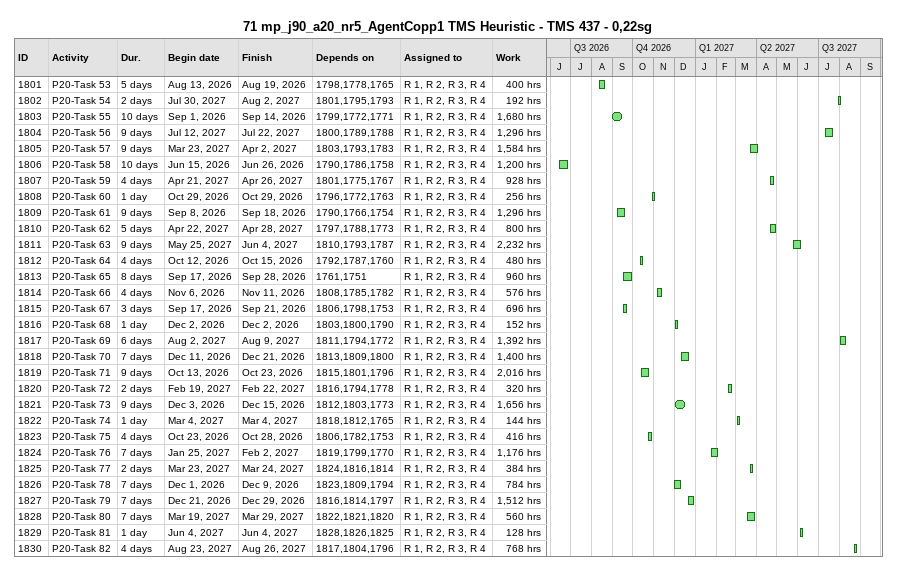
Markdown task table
71 mp_j90_a20_nr5_AgentCopp1 TMS Heuristic - TMS 437 - 0,22sg

| ID | Task | Duration | Start | Finish | Predecessors | Resources | Work (h) |
|---|---|---|---|---|---|---|---|
| 1801 | P20-Task 53 | 5d | 2026-08-13 | 2026-08-19 | 1798, 1778, 1765 | R 1, R 2, R 3, R 4 | 400 |
| 1802 | P20-Task 54 | 2d | 2027-07-30 | 2027-08-02 | 1801, 1795, 1793 | R 1, R 2, R 3, R 4 | 192 |
| 1803 | P20-Task 55 | 10d | 2026-09-01 | 2026-09-14 | 1799, 1772, 1771 | R 1, R 2, R 3, R 4 | 1680 |
| 1804 | P20-Task 56 | 9d | 2027-07-12 | 2027-07-22 | 1800, 1789, 1788 | R 1, R 2, R 3, R 4 | 1296 |
| 1805 | P20-Task 57 | 9d | 2027-03-23 | 2027-04-02 | 1803, 1793, 1783 | R 1, R 2, R 3, R 4 | 1584 |
| 1806 | P20-Task 58 | 10d | 2026-06-15 | 2026-06-26 | 1790, 1786, 1758 | R 1, R 2, R 3, R 4 | 1200 |
| 1807 | P20-Task 59 | 4d | 2027-04-21 | 2027-04-26 | 1801, 1775, 1767 | R 1, R 2, R 3, R 4 | 928 |
| 1808 | P20-Task 60 | 1d | 2026-10-29 | 2026-10-29 | 1796, 1772, 1763 | R 1, R 2, R 3, R 4 | 256 |
| 1809 | P20-Task 61 | 9d | 2026-09-08 | 2026-09-18 | 1790, 1766, 1754 | R 1, R 2, R 3, R 4 | 1296 |
| 1810 | P20-Task 62 | 5d | 2027-04-22 | 2027-04-28 | 1797, 1788, 1773 | R 1, R 2, R 3, R 4 | 800 |
| 1811 | P20-Task 63 | 9d | 2027-05-25 | 2027-06-04 | 1810, 1793, 1787 | R 1, R 2, R 3, R 4 | 2232 |
| 1812 | P20-Task 64 | 4d | 2026-10-12 | 2026-10-15 | 1792, 1787, 1760 | R 1, R 2, R 3, R 4 | 480 |
| 1813 | P20-Task 65 | 8d | 2026-09-17 | 2026-09-28 | 1761, 1751 | R 1, R 2, R 3, R 4 | 960 |
| 1814 | P20-Task 66 | 4d | 2026-11-06 | 2026-11-11 | 1808, 1785, 1782 | R 1, R 2, R 3, R 4 | 576 |
| 1815 | P20-Task 67 | 3d | 2026-09-17 | 2026-09-21 | 1806, 1798, 1753 | R 1, R 2, R 3, R 4 | 696 |
| 1816 | P20-Task 68 | 1d | 2026-12-02 | 2026-12-02 | 1803, 1800, 1790 | R 1, R 2, R 3, R 4 | 152 |
| 1817 | P20-Task 69 | 6d | 2027-08-02 | 2027-08-09 | 1811, 1794, 1772 | R 1, R 2, R 3, R 4 | 1392 |
| 1818 | P20-Task 70 | 7d | 2026-12-11 | 2026-12-21 | 1813, 1809, 1800 | R 1, R 2, R 3, R 4 | 1400 |
| 1819 | P20-Task 71 | 9d | 2026-10-13 | 2026-10-23 | 1815, 1801, 1796 | R 1, R 2, R 3, R 4 | 2016 |
| 1820 | P20-Task 72 | 2d | 2027-02-19 | 2027-02-22 | 1816, 1794, 1778 | R 1, R 2, R 3, R 4 | 320 |
| 1821 | P20-Task 73 | 9d | 2026-12-03 | 2026-12-15 | 1812, 1803, 1773 | R 1, R 2, R 3, R 4 | 1656 |
| 1822 | P20-Task 74 | 1d | 2027-03-04 | 2027-03-04 | 1818, 1812, 1765 | R 1, R 2, R 3, R 4 | 144 |
| 1823 | P20-Task 75 | 4d | 2026-10-23 | 2026-10-28 | 1806, 1782, 1753 | R 1, R 2, R 3, R 4 | 416 |
| 1824 | P20-Task 76 | 7d | 2027-01-25 | 2027-02-02 | 1819, 1799, 1770 | R 1, R 2, R 3, R 4 | 1176 |
| 1825 | P20-Task 77 | 2d | 2027-03-23 | 2027-03-24 | 1824, 1816, 1814 | R 1, R 2, R 3, R 4 | 384 |
| 1826 | P20-Task 78 | 7d | 2026-12-01 | 2026-12-09 | 1823, 1809, 1794 | R 1, R 2, R 3, R 4 | 784 |
| 1827 | P20-Task 79 | 7d | 2026-12-21 | 2026-12-29 | 1816, 1814, 1797 | R 1, R 2, R 3, R 4 | 1512 |
| 1828 | P20-Task 80 | 7d | 2027-03-19 | 2027-03-29 | 1822, 1821, 1820 | R 1, R 2, R 3, R 4 | 560 |
| 1829 | P20-Task 81 | 1d | 2027-06-04 | 2027-06-04 | 1828, 1826, 1825 | R 1, R 2, R 3, R 4 | 128 |
| 1830 | P20-Task 82 | 4d | 2027-08-23 | 2027-08-26 | 1817, 1804, 1796 | R 1, R 2, R 3, R 4 | 768 |
